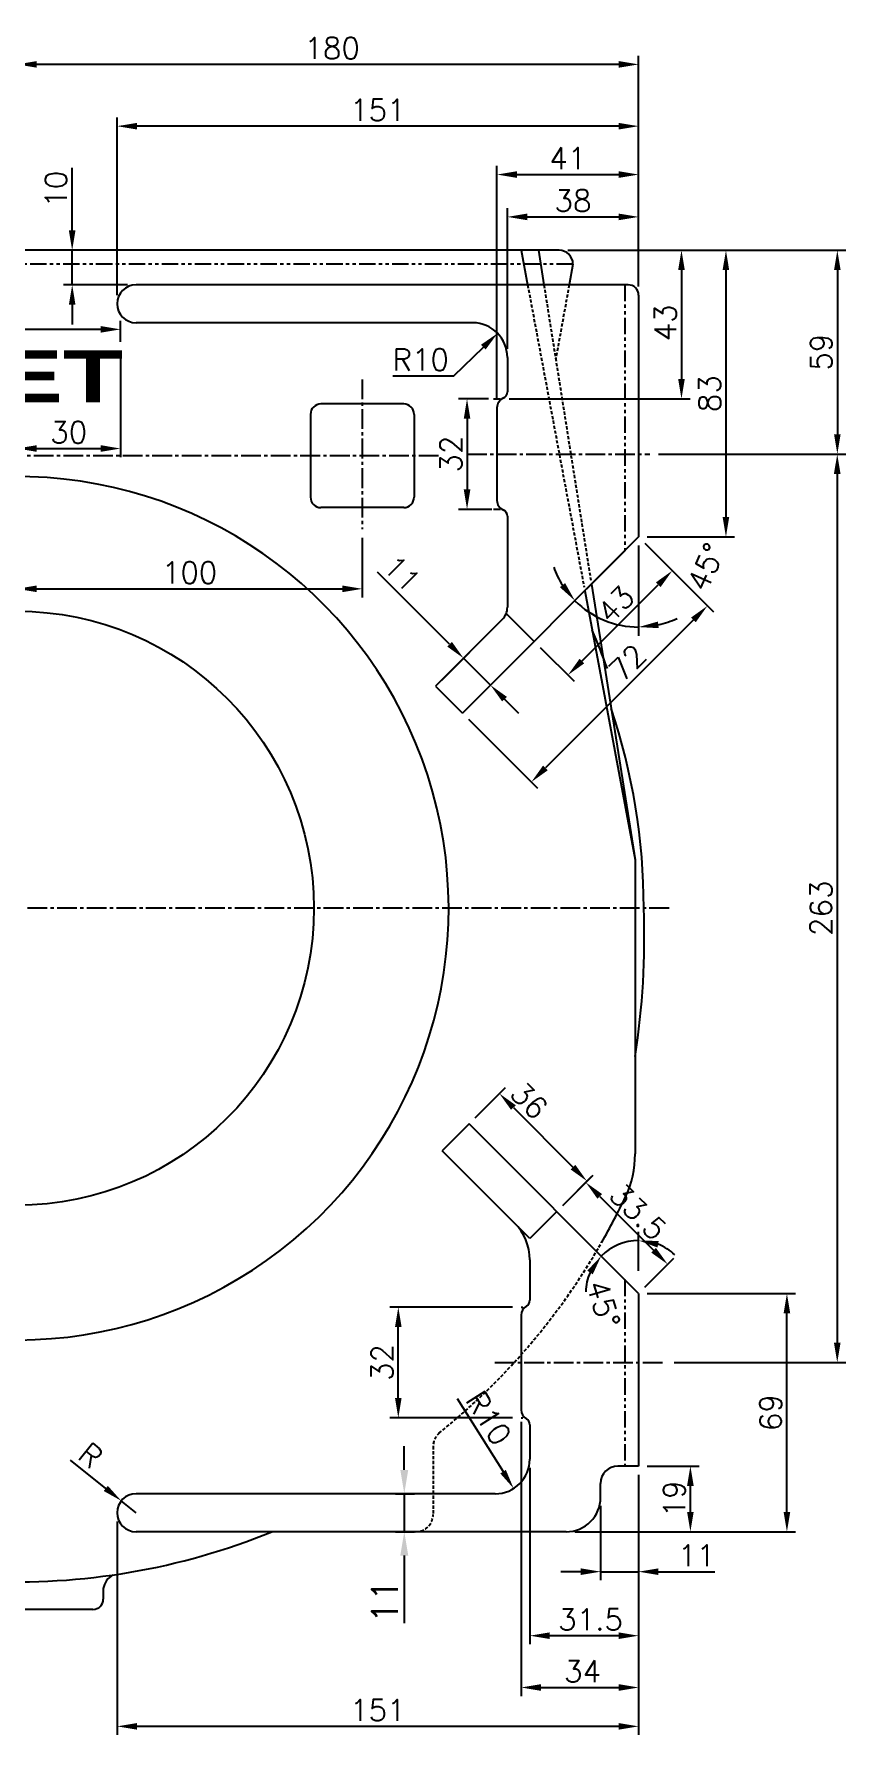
# Model space of a CAD drawing. Header units: millimetres. Extents: x -3508 to 12243, y -3609 to 4092.
# Drawn here: x 639.4 to 874.5, y -379.9 to 112.6 of the extents above; entities that cross this region are included whole.
import ezdxf
from ezdxf.enums import TextEntityAlignment as Align

# ---------------------------------------------------------------- set-up
doc = ezdxf.new("R2010")
doc.units = ezdxf.units.MM
doc.header["$LTSCALE"] = 0.3
doc.header["$PDSIZE"] = -50
for name, pattern in [('CENTER2', [28.575, 19.05, -3.175, 3.175, -3.175]), ('HIDDEN2', [4.7625, 3.175, -1.5875]), ('PHANTOM2', [31.75, 15.875, -3.175, 3.175, -3.175, 3.175, -3.175])]:
    doc.linetypes.add(name, pattern=pattern)
for name, color, linetype in [('center', 1, 'CENTER2'), ('CHAIN ...', 8, 'PHANTOM2'), ('hidden', 4, 'HIDDEN2'), ('ht', 6, 'Continuous')]:
    doc.layers.add(name, color=color, linetype=linetype)
doc.styles.add('ARIAL-BLACK', font='')
doc.styles.add('rs', font='romans.shx')
doc.styles.get('ARIAL-BLACK').set_extended_font_data('Arial Black')
doc.dimstyles.new('sarab', dxfattribs={"dimscale": 3, "dimtxt": 2.5, "dimasz": 2.3, "dimexe": 1, "dimexo": 1, "dimtad": 1, "dimdec": 3, "dimdsep": 46, "dimtxsty": 'rs', "dimcen": 0, "dimclrd": 1, "dimclre": 1, "dimclrt": 7, "dimadec": 3, "dimazin": 2, "dimtfac": 1, "dimtdec": 3, "dimtmove": 0, "dimatfit": 3, "dimfxl": 0, "dimarcsym": 0})

# ---------------------------------------------------------------- blocks, each defined once
blk = doc.blocks.new('*D1314')
at = {"color": 1, "lineweight": -2, "transparency": 16777216}
for p, q in [((777.92, -256.02), (742.35, -256.02)), ((744.85, -282.27), (744.85, -261.77)), ((777.92, -288.02), (742.35, -288.02))]:
    blk.add_line(p, q, dxfattribs=at)
at = {"color": 1, "transparency": 16777216}
for points in [[(743.89, -261.77), (745.8, -261.77), (744.85, -256.02)], [(743.89, -282.27), (745.8, -282.27), (744.85, -288.02)]]:
    blk.add_solid(points, dxfattribs=at)
at = {"layer": 'Defpoints', "color": 0, "transparency": 16777216}
for p in [(744.85, -256.02), (780.42, -256.02), (780.42, -288.02)]:
    blk.add_point(p, dxfattribs=at)
at = {"color": 7, "transparency": 16777216, "insert": (740.16, -272.02), "char_height": 6.25, "attachment_point": 5, "rotation": 90, "style": 'rs'}
blk.add_mtext('32', dxfattribs=at)
blk = doc.blocks.new('*D1313')
at = {"color": 1, "lineweight": -2, "transparency": 16777216}
for p, q in [((816.92, -302.02), (831.92, -302.02)), ((829.42, -315.27), (829.42, -307.77)), ((795.92, -321.02), (831.92, -321.02))]:
    blk.add_line(p, q, dxfattribs=at)
at = {"color": 1, "transparency": 16777216}
for points in [[(828.46, -307.77), (830.38, -307.77), (829.42, -302.02)], [(828.46, -315.27), (830.38, -315.27), (829.42, -321.02)]]:
    blk.add_solid(points, dxfattribs=at)
at = {"layer": 'Defpoints', "color": 0, "transparency": 16777216}
for p in [(814.42, -302.02), (829.42, -302.02), (793.42, -321.02)]:
    blk.add_point(p, dxfattribs=at)
at = {"color": 7, "transparency": 16777216, "insert": (824.74, -311.52), "char_height": 6.25, "attachment_point": 5, "rotation": 90, "style": 'rs'}
blk.add_mtext('19', dxfattribs=at)
blk = doc.blocks.new('*D1182')
at = {"color": 1, "lineweight": -2, "transparency": 16777216}
for p, q in [((776.42, 21.48), (776.42, 62.15)), ((782.17, 59.65), (808.67, 59.65)), ((814.42, 39.48), (814.42, 62.15))]:
    blk.add_line(p, q, dxfattribs=at)
at = {"color": 1, "transparency": 16777216}
for points in [[(782.17, 60.6), (782.17, 58.69), (776.42, 59.65)], [(808.67, 60.6), (808.67, 58.69), (814.42, 59.65)]]:
    blk.add_solid(points, dxfattribs=at)
at = {"layer": 'Defpoints', "color": 0, "transparency": 16777216}
for p in [(814.42, 59.65), (814.42, 36.98), (776.42, 18.98)]:
    blk.add_point(p, dxfattribs=at)
at = {"color": 7, "transparency": 16777216, "insert": (795.42, 64.33), "char_height": 6.25, "attachment_point": 5, "style": 'rs'}
blk.add_mtext('38', dxfattribs=at)
blk = doc.blocks.new('*D1183')
at = {"color": 1, "lineweight": -2, "transparency": 16777216}
for p, q in [((773.42, 6.9), (773.42, 74.4)), ((814.42, 51.48), (814.42, 74.4)), ((779.17, 71.9), (808.67, 71.9))]:
    blk.add_line(p, q, dxfattribs=at)
at = {"color": 1, "transparency": 16777216}
for points in [[(779.17, 72.86), (779.17, 70.94), (773.42, 71.9)], [(808.67, 72.86), (808.67, 70.94), (814.42, 71.9)]]:
    blk.add_solid(points, dxfattribs=at)
at = {"layer": 'Defpoints', "color": 0, "transparency": 16777216}
for p in [(814.42, 71.9), (814.42, 48.98), (773.42, 4.4)]:
    blk.add_point(p, dxfattribs=at)
at = {"color": 7, "transparency": 16777216, "insert": (793.92, 76.59), "char_height": 6.25, "attachment_point": 5, "style": 'rs'}
blk.add_mtext('41', dxfattribs=at)
blk = doc.blocks.new('*D1184')
at = {"color": 1, "lineweight": -2, "transparency": 16777216}
for p, q in [((796.42, 49.98), (829.34, 49.98)), ((826.84, 44.23), (826.84, 12.73)), ((776.92, 6.98), (829.34, 6.98))]:
    blk.add_line(p, q, dxfattribs=at)
at = {"color": 1, "transparency": 16777216}
for points in [[(825.88, 44.23), (827.8, 44.23), (826.84, 49.98)], [(825.88, 12.73), (827.8, 12.73), (826.84, 6.98)]]:
    blk.add_solid(points, dxfattribs=at)
at = {"layer": 'Defpoints', "color": 0, "transparency": 16777216}
for p in [(793.92, 49.98), (774.42, 6.98), (826.84, 6.98)]:
    blk.add_point(p, dxfattribs=at)
at = {"color": 7, "transparency": 16777216, "insert": (822.15, 28.98), "char_height": 6.25, "attachment_point": 5, "rotation": 90, "style": 'rs'}
blk.add_mtext('43', dxfattribs=at)
blk = doc.blocks.new('*D1185')
at = {"color": 1, "lineweight": -2, "transparency": 16777216}
for p, q in [((770.92, 6.98), (762.25, 6.98)), ((764.75, 1.23), (764.75, -19.27)), ((771.92, -25.02), (762.25, -25.02))]:
    blk.add_line(p, q, dxfattribs=at)
at = {"color": 1, "transparency": 16777216}
for points in [[(763.8, 1.23), (765.71, 1.23), (764.75, 6.98)], [(763.8, -19.27), (765.71, -19.27), (764.75, -25.02)]]:
    blk.add_solid(points, dxfattribs=at)
at = {"layer": 'Defpoints', "color": 0, "transparency": 16777216}
for p in [(773.42, 6.98), (764.75, -25.02), (774.42, -25.02)]:
    blk.add_point(p, dxfattribs=at)
at = {"color": 7, "transparency": 16777216, "insert": (760.07, -9.02), "char_height": 6.25, "attachment_point": 5, "rotation": 90, "style": 'rs'}
blk.add_mtext('32', dxfattribs=at)
blk = doc.blocks.new('*D1186')
at = {"color": 1, "lineweight": -2, "transparency": 16777216}
for p, q in [((746.58, -303.12), (746.58, -296.22)), ((744.08, -310.02), (749.58, -310.02)), ((746.58, -310.02), (746.58, -321.02)), ((744.08, -321.02), (749.58, -321.02)), ((746.58, -327.92), (746.58, -347.5))]:
    blk.add_line(p, q, dxfattribs=at)
at = {"color": 1, "transparency": 16777216}
for points in [[(745.43, -303.12), (747.73, -303.12), (746.58, -310.02)], [(745.43, -327.92), (747.73, -327.92), (746.58, -321.02)]]:
    blk.add_solid(points, dxfattribs=at)
at = {"layer": 'Defpoints', "color": 0, "transparency": 16777216}
for p in [(741.08, -310.02), (741.08, -321.02), (746.58, -321.02)]:
    blk.add_point(p, dxfattribs=at)
at = {"color": 7, "transparency": 16777216, "insert": (740.95, -341.16), "char_height": 7.5, "attachment_point": 5, "rotation": 90, "style": 'rs'}
blk.add_mtext('11', dxfattribs=at)
blk = doc.blocks.new('*D1187')
at = {"color": 1, "lineweight": -2, "transparency": 16777216}
for p, q in [((780.42, -289.19), (780.42, -368.61)), ((814.42, -304.52), (814.42, -368.61)), ((786.17, -366.11), (808.67, -366.11))]:
    blk.add_line(p, q, dxfattribs=at)
at = {"color": 1, "transparency": 16777216}
for points in [[(786.17, -365.15), (786.17, -367.07), (780.42, -366.11)], [(808.67, -365.15), (808.67, -367.07), (814.42, -366.11)]]:
    blk.add_solid(points, dxfattribs=at)
at = {"layer": 'Defpoints', "color": 0, "transparency": 16777216}
for p in [(780.42, -286.69), (814.42, -302.02), (814.42, -366.11)]:
    blk.add_point(p, dxfattribs=at)
at = {"color": 7, "transparency": 16777216, "insert": (798.22, -361.42), "char_height": 6.25, "attachment_point": 5, "style": 'rs'}
blk.add_mtext('34', dxfattribs=at)
blk = doc.blocks.new('*D1315')
at = {"color": 1, "lineweight": -2, "transparency": 16777216}
for p, q in [((782.92, -302.52), (782.92, -353.61)), ((814.42, -304.52), (814.42, -353.61)), ((808.67, -351.11), (788.67, -351.11))]:
    blk.add_line(p, q, dxfattribs=at)
at = {"color": 1, "transparency": 16777216}
for points in [[(788.67, -350.16), (788.67, -352.07), (782.92, -351.11)], [(808.67, -350.16), (808.67, -352.07), (814.42, -351.11)]]:
    blk.add_solid(points, dxfattribs=at)
at = {"layer": 'Defpoints', "color": 0, "transparency": 16777216}
for p in [(782.92, -300.02), (814.42, -302.02), (782.92, -351.11)]:
    blk.add_point(p, dxfattribs=at)
at = {"color": 7, "transparency": 16777216, "insert": (800.5, -346.43), "char_height": 6.25, "attachment_point": 5, "style": 'rs'}
blk.add_mtext('31.5', dxfattribs=at)
blk = doc.blocks.new('*D1189')
at = {"color": 1, "lineweight": -2, "transparency": 16777216}
for p, q in [((650.42, 55.73), (650.42, 73.83)), ((660.92, 49.98), (647.92, 49.98)), ((650.42, 39.98), (650.42, 49.98)), ((666.42, 39.98), (647.92, 39.98)), ((650.42, 34.23), (650.42, 28.48))]:
    blk.add_line(p, q, dxfattribs=at)
at = {"color": 1, "transparency": 16777216}
for points in [[(649.46, 55.73), (651.37, 55.73), (650.42, 49.98)], [(649.46, 34.23), (651.37, 34.23), (650.42, 39.98)]]:
    blk.add_solid(points, dxfattribs=at)
at = {"layer": 'Defpoints', "color": 0, "transparency": 16777216}
for p in [(663.42, 49.98), (650.42, 39.98), (668.92, 39.98)]:
    blk.add_point(p, dxfattribs=at)
at = {"color": 7, "transparency": 16777216, "insert": (645.73, 67.66), "char_height": 6.25, "attachment_point": 5, "rotation": 90, "style": 'rs'}
blk.add_mtext('10', dxfattribs=at)
blk = doc.blocks.new('*D1317')
at = {"color": 1, "lineweight": -2, "transparency": 16777216}
for p, q in [((634.42, 52.48), (634.42, 106.3)), ((808.67, 103.8), (640.17, 103.8)), ((814.42, 39.48), (814.42, 106.3))]:
    blk.add_line(p, q, dxfattribs=at)
at = {"color": 1, "transparency": 16777216}
for points in [[(640.17, 104.76), (640.17, 102.84), (634.42, 103.8)], [(808.67, 104.76), (808.67, 102.84), (814.42, 103.8)]]:
    blk.add_solid(points, dxfattribs=at)
at = {"layer": 'Defpoints', "color": 0, "transparency": 16777216}
for p in [(634.42, 103.8), (634.42, 49.98), (814.42, 36.98)]:
    blk.add_point(p, dxfattribs=at)
at = {"color": 7, "transparency": 16777216, "insert": (725.69, 108.49), "char_height": 6.25, "attachment_point": 5, "style": 'rs'}
blk.add_mtext('180', dxfattribs=at)
blk = doc.blocks.new('*D1318')
at = {"color": 1, "lineweight": -2, "transparency": 16777216}
for p, q in [((663.42, 36.98), (663.42, 88.41)), ((808.67, 85.91), (669.17, 85.91)), ((814.42, 52.48), (814.42, 88.41))]:
    blk.add_line(p, q, dxfattribs=at)
at = {"color": 1, "transparency": 16777216}
for points in [[(669.17, 86.86), (669.17, 84.95), (663.42, 85.91)], [(808.67, 86.86), (808.67, 84.95), (814.42, 85.91)]]:
    blk.add_solid(points, dxfattribs=at)
at = {"layer": 'Defpoints', "color": 0, "transparency": 16777216}
for p in [(663.42, 85.91), (814.42, 49.98), (663.42, 34.48)]:
    blk.add_point(p, dxfattribs=at)
at = {"color": 7, "transparency": 16777216, "insert": (738.92, 90.59), "char_height": 6.25, "attachment_point": 5, "style": 'rs'}
blk.add_mtext('151', dxfattribs=at)
blk = doc.blocks.new('*D1352')
at = {"color": 1, "lineweight": -2, "transparency": 16777216}
for p, q in [((767.1, -201.16), (775.88, -192.38)), ((778.18, -198.22), (795.41, -215.45)), ((792.47, -226.53), (801.25, -217.75))]:
    blk.add_line(p, q, dxfattribs=at)
at = {"color": 1, "transparency": 16777216}
for points in [[(778.86, -197.54), (777.5, -198.89), (774.11, -194.15)], [(796.09, -214.77), (794.74, -216.13), (799.48, -219.52)]]:
    blk.add_solid(points, dxfattribs=at)
at = {"layer": 'Defpoints', "color": 0, "transparency": 16777216}
for p in [(765.34, -202.93), (799.48, -219.52), (790.7, -228.3)]:
    blk.add_point(p, dxfattribs=at)
at = {"color": 7, "transparency": 16777216, "insert": (782.76, -196.17), "char_height": 6.25, "attachment_point": 5, "rotation": 315, "style": 'rs'}
blk.add_mtext('36', dxfattribs=at)
blk = doc.blocks.new('*D1353')
at = {"color": 1, "lineweight": -2, "transparency": 16777216}
for p, q in [((792.47, -226.53), (800.89, -218.1)), ((803.19, -223.94), (818.78, -239.53)), ((816.19, -250.25), (824.62, -241.83))]:
    blk.add_line(p, q, dxfattribs=at)
at = {"color": 1, "transparency": 16777216}
for points in [[(803.87, -223.26), (802.51, -224.62), (799.13, -219.87)], [(819.46, -238.85), (818.1, -240.21), (822.85, -243.59)]]:
    blk.add_solid(points, dxfattribs=at)
at = {"layer": 'Defpoints', "color": 0, "transparency": 16777216}
for p in [(790.7, -228.3), (822.85, -243.59), (814.42, -252.02)]:
    blk.add_point(p, dxfattribs=at)
at = {"color": 7, "transparency": 16777216, "insert": (814.3, -228.42), "char_height": 6.25, "attachment_point": 5, "rotation": 315, "style": 'rs'}
blk.add_mtext('33.5', dxfattribs=at)
blk = doc.blocks.new('*D1354')
at = {"color": 1, "lineweight": -2, "transparency": 16777216}
for p, q in [((816.19, -34.79), (836.13, -54.73)), ((830.3, -57.03), (787.43, -99.89)), ((765.19, -85.79), (785.13, -105.73))]:
    blk.add_line(p, q, dxfattribs=at)
at = {"color": 1, "transparency": 16777216}
for points in [[(829.62, -56.35), (830.98, -57.7), (834.37, -52.96)], [(786.75, -99.22), (788.11, -100.57), (783.37, -103.96)]]:
    blk.add_solid(points, dxfattribs=at)
at = {"layer": 'Defpoints', "color": 0, "transparency": 16777216}
for p in [(814.42, -33.02), (763.42, -84.02), (783.37, -103.96)]:
    blk.add_point(p, dxfattribs=at)
at = {"color": 7, "transparency": 16777216, "insert": (811.24, -69.45), "char_height": 6.25, "attachment_point": 5, "rotation": 45, "style": 'rs'}
blk.add_mtext('72', dxfattribs=at)
blk = doc.blocks.new('*D1355')
at = {"color": 1, "lineweight": -2, "transparency": 16777216}
for p, q in [((816.19, -34.79), (825.95, -44.54)), ((798.03, -68.93), (820.12, -46.84)), ((785.97, -65.01), (795.73, -74.77))]:
    blk.add_line(p, q, dxfattribs=at)
at = {"color": 1, "transparency": 16777216}
for points in [[(819.44, -46.17), (820.79, -47.52), (824.18, -42.78)], [(797.35, -68.26), (798.7, -69.61), (793.96, -73)]]:
    blk.add_solid(points, dxfattribs=at)
at = {"layer": 'Defpoints', "color": 0, "transparency": 16777216}
for p in [(814.42, -33.02), (824.18, -42.78), (784.2, -63.24)]:
    blk.add_point(p, dxfattribs=at)
at = {"color": 7, "transparency": 16777216, "insert": (807.79, -52.54), "char_height": 6.25, "attachment_point": 5, "rotation": 45, "style": 'rs'}
blk.add_mtext('43', dxfattribs=at)
blk = doc.blocks.new('*D1356')
at = {"color": 1, "lineweight": -2, "transparency": 16777216}
for p, q in [((759.69, -64.06), (738.87, -43.24)), ((757.41, -74.47), (765.52, -66.36)), ((771.53, -75.91), (763.75, -68.13)), ((765.19, -82.25), (773.3, -74.14)), ((775.6, -79.97), (779.66, -84.04))]:
    blk.add_line(p, q, dxfattribs=at)
at = {"color": 1, "transparency": 16777216}
for points in [[(760.37, -63.39), (759.01, -64.74), (763.75, -68.13)], [(776.28, -79.3), (774.92, -80.65), (771.53, -75.91)]]:
    blk.add_solid(points, dxfattribs=at)
at = {"layer": 'Defpoints', "color": 0, "transparency": 16777216}
for p in [(755.65, -76.24), (771.53, -75.91), (763.42, -84.02)]:
    blk.add_point(p, dxfattribs=at)
at = {"color": 7, "transparency": 16777216, "insert": (745.92, -43.67), "char_height": 6.25, "attachment_point": 5, "rotation": 315, "style": 'rs'}
blk.add_mtext('11', dxfattribs=at)
blk = doc.blocks.new('*D1416')
at = {"color": 1, "lineweight": -2, "transparency": 16777216}
blk.add_line((761.93, -282.48), (775.18, -303.62), dxfattribs=at)
at = {"color": 1, "transparency": 16777216}
blk.add_solid([(775.99, -303.11), (774.37, -304.13), (778.24, -308.49)], dxfattribs=at)
at = {"layer": 'Defpoints', "color": 0, "transparency": 16777216}
for p in [(772.92, -300.02), (778.24, -308.49)]:
    blk.add_point(p, dxfattribs=at)
at = {"color": 7, "transparency": 16777216, "insert": (771, -288.13), "char_height": 6.25, "attachment_point": 5, "rotation": 302.0974, "style": 'rs'}
blk.add_mtext('R10', dxfattribs=at)
blk = doc.blocks.new('*D1419')
at = {"color": 1, "lineweight": -2, "transparency": 16777216}
for p, q in [((796.42, 49.98), (842.21, 49.98)), ((839.71, 44.23), (839.71, -27.27)), ((816.92, -33.02), (842.21, -33.02))]:
    blk.add_line(p, q, dxfattribs=at)
at = {"color": 1, "transparency": 16777216}
for points in [[(838.75, 44.23), (840.66, 44.23), (839.71, 49.98)], [(838.75, -27.27), (840.66, -27.27), (839.71, -33.02)]]:
    blk.add_solid(points, dxfattribs=at)
at = {"layer": 'Defpoints', "color": 0, "transparency": 16777216}
for p in [(793.92, 49.98), (814.42, -33.02), (839.71, -33.02)]:
    blk.add_point(p, dxfattribs=at)
at = {"color": 7, "transparency": 16777216, "insert": (835.02, 8.48), "char_height": 6.25, "attachment_point": 5, "rotation": 90, "style": 'rs'}
blk.add_mtext('83', dxfattribs=at)
blk = doc.blocks.new('*D1420')
at = {"color": 1, "lineweight": -2, "transparency": 16777216}
blk.add_line((814.42, -35.52), (814.42, -61.6), dxfattribs=at)
for start, end in [(199.6857, 212.3429), (225, 270), (282.6571, 295.3143)]:
    blk.add_arc((814.42, -33.02), 26.08, start, end, dxfattribs=at)
at = {"color": 1, "transparency": 16777216}
for points in [[(793.14, -46.37), (791.64, -47.57), (795.98, -51.46)], [(820.24, -59.42), (820.03, -57.51), (814.42, -59.1)]]:
    blk.add_solid(points, dxfattribs=at)
at = {"layer": 'Defpoints', "color": 0, "transparency": 16777216}
for p in [(814.42, 36.98), (814.42, -33.02), (814.42, -33.02), (801.38, -55.61), (763.42, -84.02)]:
    blk.add_point(p, dxfattribs=at)
at = {"color": 7, "transparency": 16777216, "insert": (833.96, -41.73), "char_height": 6.25, "attachment_point": 5, "rotation": 65.9638, "style": 'rs'}
blk.add_mtext('45°', dxfattribs=at)
blk = doc.blocks.new('*D1421')
at = {"color": 1, "lineweight": -2, "transparency": 16777216}
blk.add_line((814.42, -245.52), (814.42, -234.2), dxfattribs=at)
for start, end in [(90, 135), (46.722, 68.361), (156.639, 178.278)]:
    blk.add_arc((814.42, -252.02), 15.32, start, end, dxfattribs=at)
at = {"color": 1, "transparency": 16777216}
for points in [[(799.57, -245.41), (801.16, -246.48), (803.59, -241.19)], [(819.89, -238.72), (820.25, -236.84), (814.42, -236.7)]]:
    blk.add_solid(points, dxfattribs=at)
at = {"layer": 'Defpoints', "color": 0, "transparency": 16777216}
for p in [(765.34, -202.93), (810.46, -237.22), (814.42, -248.02), (814.42, -252.02), (814.42, -302.02)]:
    blk.add_point(p, dxfattribs=at)
at = {"color": 7, "transparency": 16777216, "insert": (804.25, -255.09), "char_height": 6.25, "attachment_point": 5, "rotation": 286.8242, "style": 'rs'}
blk.add_mtext('45°', dxfattribs=at)
blk = doc.blocks.new('*D1422')
at = {"color": 1, "lineweight": -2, "transparency": 16777216}
for p, q in [((814.42, -304.52), (814.42, -335.08)), ((803.42, -313.52), (803.42, -335.08)), ((797.67, -332.58), (791.92, -332.58)), ((803.42, -332.58), (814.42, -332.58)), ((820.17, -332.58), (836.49, -332.58))]:
    blk.add_line(p, q, dxfattribs=at)
at = {"color": 1, "transparency": 16777216}
for points in [[(797.67, -331.62), (797.67, -333.54), (803.42, -332.58)], [(820.17, -331.62), (820.17, -333.54), (814.42, -332.58)]]:
    blk.add_solid(points, dxfattribs=at)
at = {"layer": 'Defpoints', "color": 0, "transparency": 16777216}
for p in [(814.42, -302.02), (803.42, -311.02), (814.42, -332.58)]:
    blk.add_point(p, dxfattribs=at)
at = {"color": 7, "transparency": 16777216, "insert": (831.21, -327.89), "char_height": 6.25, "attachment_point": 5, "style": 'rs'}
blk.add_mtext('11', dxfattribs=at)
blk = doc.blocks.new('*D1423')
at = {"color": 1, "lineweight": -2, "transparency": 16777216}
for p, q in [((816.92, -252.02), (859.87, -252.02)), ((857.37, -315.27), (857.37, -257.77)), ((816.92, -321.02), (859.87, -321.02))]:
    blk.add_line(p, q, dxfattribs=at)
at = {"color": 1, "transparency": 16777216}
for points in [[(856.41, -257.77), (858.33, -257.77), (857.37, -252.02)], [(856.41, -315.27), (858.33, -315.27), (857.37, -321.02)]]:
    blk.add_solid(points, dxfattribs=at)
at = {"layer": 'Defpoints', "color": 0, "transparency": 16777216}
for p in [(814.42, -252.02), (857.37, -252.02), (814.42, -321.02)]:
    blk.add_point(p, dxfattribs=at)
at = {"color": 7, "transparency": 16777216, "insert": (852.69, -286.52), "char_height": 6.25, "attachment_point": 5, "rotation": 90, "style": 'rs'}
blk.add_mtext('69', dxfattribs=at)
blk = doc.blocks.new('*D1424')
at = {"color": 1, "lineweight": -2, "transparency": 16777216}
for p, q in [((663.42, -318.02), (663.42, -379.86)), ((814.42, -319.52), (814.42, -379.86)), ((808.67, -377.36), (669.17, -377.36))]:
    blk.add_line(p, q, dxfattribs=at)
at = {"color": 1, "transparency": 16777216}
for points in [[(669.17, -376.4), (669.17, -378.32), (663.42, -377.36)], [(808.67, -376.4), (808.67, -378.32), (814.42, -377.36)]]:
    blk.add_solid(points, dxfattribs=at)
at = {"layer": 'Defpoints', "color": 0, "transparency": 16777216}
for p in [(663.42, -315.52), (814.42, -317.02), (663.42, -377.36)]:
    blk.add_point(p, dxfattribs=at)
at = {"color": 7, "transparency": 16777216, "insert": (738.92, -372.67), "char_height": 6.25, "attachment_point": 5, "style": 'rs'}
blk.add_mtext('151', dxfattribs=at)
blk = doc.blocks.new('*D1425')
at = {"color": 1, "lineweight": -2, "transparency": 16777216}
for p, q in [((660.15, -308.47), (649.98, -300.31)), ((668.92, -315.52), (664.63, -312.07))]:
    blk.add_line(p, q, dxfattribs=at)
at = {"color": 1, "transparency": 16777216}
blk.add_solid([(660.75, -307.73), (659.55, -309.22), (664.63, -312.07)], dxfattribs=at)
at = {"layer": 'Defpoints', "color": 0, "transparency": 16777216}
for p in [(664.63, -312.07), (668.92, -315.52)]:
    blk.add_point(p, dxfattribs=at)
at = {"color": 7, "transparency": 16777216, "insert": (655.76, -298.94), "char_height": 6.25, "attachment_point": 5, "rotation": 321.2363, "style": 'rs'}
blk.add_mtext('R', dxfattribs=at)
blk = doc.blocks.new('*D1224')
at = {"color": 1, "lineweight": -2, "transparency": 16777216}
for p, q in [((664.42, 20.98), (664.42, -9.91)), ((634.42, -14.61), (634.42, -4.91)), ((640.17, -7.41), (658.67, -7.41))]:
    blk.add_line(p, q, dxfattribs=at)
at = {"color": 1, "transparency": 16777216}
for points in [[(640.17, -6.45), (640.17, -8.37), (634.42, -7.41)], [(658.67, -6.45), (658.67, -8.37), (664.42, -7.41)]]:
    blk.add_solid(points, dxfattribs=at)
at = {"layer": 'Defpoints', "color": 0, "transparency": 16777216}
for p in [(664.42, 23.48), (664.42, -7.41), (634.42, -17.11)]:
    blk.add_point(p, dxfattribs=at)
at = {"color": 7, "transparency": 16777216, "insert": (649.42, -2.72), "char_height": 6.25, "attachment_point": 5, "style": 'rs'}
blk.add_mtext('30', dxfattribs=at)
blk = doc.blocks.new('*D1220')
at = {"color": 1, "lineweight": -2, "transparency": 16777216}
for p, q in [((572, 23.4), (572, 29.58)), ((664.42, 23.48), (664.42, 29.58)), ((658.67, 27.08), (577.75, 27.08))]:
    blk.add_line(p, q, dxfattribs=at)
at = {"color": 1, "transparency": 16777216}
for points in [[(577.75, 28.04), (577.75, 26.13), (572, 27.08)], [(658.67, 28.04), (658.67, 26.13), (664.42, 27.08)]]:
    blk.add_solid(points, dxfattribs=at)
at = {"layer": 'Defpoints', "color": 0, "transparency": 16777216}
for p in [(572, 27.08), (572, 20.9), (664.42, 20.98)]:
    blk.add_point(p, dxfattribs=at)
at = {"color": 7, "transparency": 16777216, "insert": (618.21, 31.77), "char_height": 6.25, "attachment_point": 5, "style": 'rs'}
blk.add_mtext('93', dxfattribs=at)
blk = doc.blocks.new('*D1445')
at = {"layer": 'Defpoints', "color": 0, "transparency": 16777216}
for p in [(791.42, 49.98), (817.72, -9.02), (871.97, -9.02)]:
    blk.add_point(p, dxfattribs=at)
at = {"layer": 'ht', "color": 1, "lineweight": -2, "transparency": 16777216}
for p, q in [((793.92, 49.98), (874.47, 49.98)), ((871.97, 44.23), (871.97, -3.27)), ((820.22, -9.02), (874.47, -9.02))]:
    blk.add_line(p, q, dxfattribs=at)
at = {"layer": 'ht', "color": 1, "transparency": 16777216}
for points in [[(871.01, 44.23), (872.93, 44.23), (871.97, 49.98)], [(871.01, -3.27), (872.93, -3.27), (871.97, -9.02)]]:
    blk.add_solid(points, dxfattribs=at)
at = {"layer": 'ht', "color": 7, "transparency": 16777216, "insert": (867.28, 20.48), "char_height": 6.25, "attachment_point": 5, "rotation": 90, "style": 'rs'}
blk.add_mtext('59', dxfattribs=at)
blk = doc.blocks.new('_DatumFilled')
at = {"color": 0, "linetype": 'ByBlock'}
blk.add_solid([(0, 0.577), (-1, 0), (0, -0.577)], dxfattribs=at)
blk = doc.blocks.new('*D1440')
at = {"layer": 'Defpoints', "color": 0, "transparency": 16777216}
for p in [(817.72, -9.02), (822.23, -272.02), (871.94, -272.02)]:
    blk.add_point(p, dxfattribs=at)
at = {"layer": 'ht', "color": 1, "lineweight": -2, "transparency": 16777216}
for p, q in [((820.22, -9.02), (874.44, -9.02)), ((871.94, -14.77), (871.94, -266.27)), ((824.73, -272.02), (874.44, -272.02))]:
    blk.add_line(p, q, dxfattribs=at)
at = {"layer": 'ht', "color": 1, "transparency": 16777216}
for points in [[(870.98, -14.77), (872.9, -14.77), (871.94, -9.02)], [(870.98, -266.27), (872.9, -266.27), (871.94, -272.02)]]:
    blk.add_solid(points, dxfattribs=at)
at = {"layer": 'ht', "color": 7, "transparency": 16777216, "insert": (867.25, -140.52), "char_height": 6.25, "attachment_point": 5, "rotation": 90, "style": 'rs'}
blk.add_mtext('263', dxfattribs=at)
blk = doc.blocks.new('*D1442')
at = {"layer": 'Defpoints', "color": 0, "transparency": 16777216}
for p in [(773.59, 25.95), (766.42, 18.98)]:
    blk.add_point(p, dxfattribs=at)
at = {"layer": 'ht', "color": 1, "lineweight": -2, "transparency": 16777216}
for p, q in [((760.93, 13.64), (769.47, 21.94)), ((743.29, 13.64), (760.93, 13.64))]:
    blk.add_line(p, q, dxfattribs=at)
at = {"layer": 'ht', "color": 1, "transparency": 16777216}
blk.add_solid([(768.8, 22.63), (770.14, 21.26), (773.59, 25.95)], dxfattribs=at)
at = {"layer": 'ht', "color": 7, "transparency": 16777216, "insert": (751.33, 18.33), "char_height": 6.25, "attachment_point": 5, "style": 'rs'}
blk.add_mtext('R10', dxfattribs=at)
blk = doc.blocks.new('*D1443')
at = {"layer": 'Defpoints', "color": 0, "transparency": 16777216}
for p in [(634.42, -15.52), (734.42, -30.76), (734.42, -48.03)]:
    blk.add_point(p, dxfattribs=at)
at = {"layer": 'ht', "color": 1, "lineweight": -2, "transparency": 16777216}
for p, q in [((634.42, -18.02), (634.42, -50.53)), ((734.42, -33.26), (734.42, -50.53)), ((640.17, -48.03), (728.67, -48.03))]:
    blk.add_line(p, q, dxfattribs=at)
at = {"layer": 'ht', "color": 1, "transparency": 16777216}
for points in [[(640.17, -47.07), (640.17, -48.99), (634.42, -48.03)], [(728.67, -47.07), (728.67, -48.99), (734.42, -48.03)]]:
    blk.add_solid(points, dxfattribs=at)
at = {"layer": 'ht', "color": 7, "transparency": 16777216, "insert": (684.42, -43.34), "char_height": 6.25, "attachment_point": 5, "style": 'rs'}
blk.add_mtext('100', dxfattribs=at)
blk = doc.blocks.new('*D1538')
at = {"color": 1, "lineweight": -2, "transparency": 16777216}
blk.add_arc((238.16, -140.52), 53.96, 6.1087, 53.8913, dxfattribs=at)
at = {"color": 1, "transparency": 16777216}
for points in [[(269.44, -97.73), (270.48, -96.12), (265.14, -93.79)], [(292.77, -134.72), (290.86, -134.83), (292.12, -140.52)]]:
    blk.add_solid(points, dxfattribs=at)
at = {"layer": 'Defpoints', "color": 0, "transparency": 16777216}
for p in [(303.17, -27.92), (288.87, -122.06), (190.92, -140.52), (238.12, -140.59), (823.24, -140.52)]:
    blk.add_point(p, dxfattribs=at)
at = {"color": 7, "transparency": 16777216, "insert": (288.95, -111.2), "char_height": 6.25, "attachment_point": 5, "rotation": 300, "style": 'rs'}
blk.add_mtext('60°', dxfattribs=at)

msp = doc.modelspace()

# ---------------------------------------------------------------- linework, layer by layer
for p, q in [((791.4234, 49.9822), (220.4234, 49.9822)), ((780.4234, 49.9822), (782.2931, 39.9822)), ((785.4234, 49.9822), (787.0098, 39.9822)), ((795.4234, 45.9822), (794.3324, 39.9822)), ((811.4234, 39.9822), (668.9234, 39.9822)), ((814.4234, 36.9822), (814.4234, -33.0178)), ((766.4234, 28.9822), (668.9234, 28.9822)), ((776.4234, 18.9822), (776.4234, 8.9822)), ((746.4234, 5.4822), (722.4234, 5.4822)), ((772.4234, 6.9822), (774.4234, 6.9822)), ((719.4234, 2.4822), (719.4234, -21.5178)), ((749.4234, 2.4822), (749.4234, -21.5178)), ((773.4234, 4.3996), (773.4234, -22.4353)), ((746.4234, -24.5178), (722.4234, -24.5178)), ((772.4234, -25.0178), (774.4234, -25.0178)), ((776.4234, -27.0178), (776.4234, -53.3904)), ((814.4234, -33.0178), (763.4234, -84.0178)), ((810.4234, -37.0178), (799.3378, -48.1034)), ((798.853, -48.5882), (813.4234, -126.5178)), ((800.7584, -46.6829), (813.4234, -126.5178)), ((774.9589, -56.926), (755.6452, -76.2397)), ((776.1058, -55.1439), (784.2016, -63.2397)), ((755.6452, -76.2397), (763.4234, -84.0178)), ((813.4234, -126.5178), (813.4234, -211.6234)), ((765.3351, -202.9295), (757.5569, -210.7077)), ((814.4234, -252.0178), (765.3351, -202.9295)), ((782.9234, -236.0742), (757.5569, -210.7077)), ((790.7016, -228.296), (782.9234, -236.0742)), ((782.9234, -242.2874), (782.9234, -254.0178)), ((780.4234, -256.0178), (780.9234, -256.0178)), ((814.4234, -252.0178), (814.4234, -302.0178)), ((780.4234, -258.348), (780.4234, -285.6877)), ((780.4234, -288.0178), (780.9234, -288.0178)), ((782.9234, -290.0178), (782.9234, -300.0178)), ((814.4234, -302.0178), (808.4234, -302.0178)), ((814.4234, -302.0178), (808.4234, -302.0178)), ((772.9234, -310.0178), (668.9234, -310.0178)), ((803.4234, -311.0178), (803.4234, -307.0178)), ((793.4234, -321.0178), (668.9234, -321.0178)), ((659.4234, -337.4428), (659.4234, -340.5178)), ((656.4234, -343.5178), (612.4234, -343.5178))]:
    msp.add_line(p, q)
msp.add_circle((634.4234, -140.5178), 86)
for centre, radius, start, end in [((791.4234, 45.9822), 4, 0, 90), ((668.9234, 34.4822), 5.5, 90, 270), ((811.4234, 36.9822), 3, 0, 90), ((766.4234, 18.9822), 10, 0, 90), ((722.4234, 2.4822), 3, 90, 180), ((746.4234, 2.4822), 3, 0, 90), ((776.4234, 4.3996), 3, 113.578178, 180), ((774.4234, 8.9822), 2, 293.578178, 0), ((634.4234, -140.5178), 125, 237.256213, 158.607175), ((722.4234, -21.5178), 3, 180, 270), ((746.4234, -21.5178), 3, 270, 0), ((776.4234, -22.4353), 3, 180, 246.421822), ((774.4234, -27.0178), 2, 0, 66.421822), ((771.4234, -53.3904), 5, 315, 0), ((591.4134, -148.9278), 227.67, 19.979113, 23.004255), ((634.4234, -140.5178), 181.5, 0.038853, 18.567861), ((591.4134, -148.9278), 224.67, 351.174581, 2.148463), ((784.4234, -211.6234), 29, 334.637316, 0), ((634.4234, -140.5178), 195, 330.24213, 334.637316), ((767.9234, -242.2874), 15, 0, 45), ((783.4234, -258.348), 3, 120, 180), ((780.9234, -254.0178), 2, 300, 0), ((783.4234, -285.6877), 3, 180, 240), ((780.9234, -290.0178), 2, 0, 60), ((772.9234, -300.0178), 10, 270, 0), ((808.4234, -307.0178), 5, 90, 180), ((668.9234, -315.5178), 5.5, 90, 270), ((793.4234, -311.0178), 10, 270, 0), ((634.4234, -140.5178), 195, 267.139254, 292.234784), ((664.9023, -338.3943), 5.5609, 118.937082, 170.147836), ((656.4234, -340.5178), 3, 270, 0)]:
    msp.add_arc(centre, radius, start, end)
at = {"layer": 'center'}
for p, q in [((734.4234, 12.5895), (734.4234, -30.7577)), ((756.4823, -9.5178), (280.3135, -9.5178)), ((764.7539, -9.0178), (817.7225, -9.0178)), ((823.2362, -140.5178), (190.9236, -140.5178)), ((772.7578, -272.0178), (822.2311, -272.0178))]:
    msp.add_line(p, q, dxfattribs=at)
at = {"layer": 'CHAIN ...'}
for p, q in [((795.4234, 45.9822), (220.4234, 45.9822)), ((810.4234, 39.9822), (810.4234, -37.0178)), ((810.4234, -248.0178), (810.4234, -302.0178))]:
    msp.add_line(p, q, dxfattribs=at)
at = {"layer": 'hidden'}
for p, q in [((782.2931, 39.9822), (798.658, -47.5451)), ((787.0098, 39.9822), (800.5727, -45.5122)), ((794.3324, 39.9822), (790.4234, 18.4857)), ((754.9234, -296.2409), (754.9234, -316.0178))]:
    msp.add_line(p, q, dxfattribs=at)
for centre, radius, start, end in [((634.4234, -140.5178), 195, 308.798412, 330.24213), ((759.9234, -296.2409), 5, 129.333882, 180), ((749.9234, -316.0178), 5, 270, 360)]:
    msp.add_arc(centre, radius, start, end, dxfattribs=at)

# ---------------------------------------------------------------- texts
at = {"style": 'ARIAL-BLACK', "width": 1.236616}
msp.add_text('PREET', height=15, dxfattribs=at).set_placement((570.1513, 5.9947), (665.1624, 5.9947), align=Align.FIT)

# ---------------------------------------------------------------- dimensions: what is measured, and where the dimension line sits
for base, p1, p2, picture, middle in [((634.4234, 103.8009), (814.4234, 36.9822), (634.4234, 49.9822), '*D1317', (725.6919, 103.8009)), ((814.4234, 71.9023), (773.4234, 4.3996), (814.4234, 48.9822), '*D1183', (793.9234, 71.9023)), ((814.4234, 59.6458), (776.4234, 18.9822), (814.4234, 36.9822), '*D1182', (795.4234, 59.6458)), ((814.4234, -366.1101), (780.4234, -286.6877), (814.4234, -302.0178), '*D1187', (798.2191, -366.1101)), ((782.9234, -351.1144), (814.4234, -302.0178), (782.9234, -300.0178), '*D1315', (800.5027, -351.1144)), ((663.4234, -377.3569), (814.4234, -317.0178), (663.4234, -315.5178), '*D1424', (738.9234, -377.3569))]:
    dim = msp.add_linear_dim(base=base, p1=p1, p2=p2, dimstyle='sarab', override={"dimscale": 2.5, "dimdec": 2, "dimadec": 2, "dimtdec": 2, "dimatfit": 0})
    dim.commit()
    dim.dimension.update_dxf_attribs({"geometry": picture, "text_midpoint": middle, "dimtype": 160})
for base, p1, p2, override, picture, middle in [((663.4234, 85.9051), (814.4234, 49.9822), (663.4234, 34.4822), {"dimscale": 2.5, "dimdec": 2, "dimadec": 2, "dimtdec": 2, "dimatfit": 0}, '*D1318', (738.9234, 90.5926)), ((664.4234, -7.4099), (634.4234, -17.1052), (664.4234, 23.4822), {"dimscale": 2.5, "dimdec": 2, "dimcen": 2.5, "dimadec": 2, "dimtdec": 2}, '*D1224', (649.4234, -2.7224)), ((814.4234, -332.5807), (803.4234, -311.0178), (814.4234, -302.0178), {"dimscale": 2.5, "dimdec": 2, "dimadec": 2, "dimtdec": 2, "dimatfit": 0}, '*D1422', (831.2061, -327.8932))]:
    dim = msp.add_linear_dim(base=base, p1=p1, p2=p2, dimstyle='sarab', override=override)
    dim.commit()
    dim.dimension.update_dxf_attribs({"geometry": picture, "text_midpoint": middle})
for base, p1, p2, angle, picture, middle, dimtype in [((650.4156, 39.9822), (663.4234, 49.9822), (668.9234, 39.9822), 90, '*D1189', (650.4156, 67.6578), 160), ((826.8423, 6.9822), (793.9234, 49.9822), (774.4234, 6.9822), 90, '*D1184', (826.8423, 28.9822), 160), ((764.7539, -25.0178), (773.4234, 6.9822), (774.4234, -25.0178), 90, '*D1185', (764.7539, -9.0178), 160), ((771.533, -75.9082), (755.6452, -76.2397), (763.4234, -84.0178), 315, '*D1356', (742.6048, -46.98), 161), ((744.8463, -256.0178), (780.4234, -288.0178), (780.4234, -256.0178), 90, '*D1314', (744.8463, -272.0178), 160)]:
    dim = msp.add_linear_dim(base=base, p1=p1, p2=p2, angle=angle, dimstyle='sarab', override={"dimscale": 2.5, "dimdec": 2, "dimadec": 2, "dimtdec": 2, "dimatfit": 0})
    dim.commit()
    dim.dimension.update_dxf_attribs({"geometry": picture, "text_midpoint": middle, "dimtype": dimtype})
for base, p1, p2, picture, middle in [((839.7063, -33.0178), (793.9234, 49.9822), (814.4234, -33.0178), '*D1419', (835.0188, 8.4822)), ((857.3727, -252.0178), (814.4234, -321.0178), (814.4234, -252.0178), '*D1423', (852.6852, -286.5178)), ((829.4226, -302.0178), (793.4234, -321.0178), (814.4234, -302.0178), '*D1313', (824.7351, -311.5178))]:
    dim = msp.add_linear_dim(base=base, p1=p1, p2=p2, angle=90, dimstyle='sarab', override={"dimscale": 2.5, "dimdec": 2, "dimadec": 2, "dimtdec": 2, "dimatfit": 0})
    dim.commit()
    dim.dimension.update_dxf_attribs({"geometry": picture, "text_midpoint": middle})
dim = msp.add_linear_dim(base=(572.003, 27.0839), p1=(664.4234, 20.9822), p2=(572.003, 20.9035), text='93', dimstyle='sarab', override={"dimscale": 2.5, "dimdec": 2, "dimcen": 2.5, "dimadec": 2, "dimtdec": 2})
dim.commit()
dim.dimension.update_dxf_attribs({"geometry": '*D1220', "text_midpoint": (618.2132, 27.0839), "dimtype": 160})
for base, line1, line2, picture, middle in [((801.3825, -55.6054), ((814.4234, -33.0178), (763.4234, -84.0178)), ((814.4234, 36.9822), (814.4234, -33.0178)), '*D1420', (838.2436, -43.6413)), ((810.4594, -237.224), ((814.4234, -252.0178), (765.3351, -202.9295)), ((814.4234, -248.0178), (814.4234, -302.0178)), '*D1421', (799.7632, -256.4508))]:
    dim = msp.add_angular_dim_2l(base=base, line1=line1, line2=line2, dimstyle='sarab', override={"dimscale": 2.5, "dimdec": 2, "dimadec": 2, "dimtdec": 2, "dimatfit": 0})
    dim.commit()
    dim.dimension.update_dxf_attribs({"geometry": picture, "text_midpoint": middle, "dimtype": 162})
dim = msp.add_angular_dim_2l(base=(288.8665, -122.0634), line1=((823.2362, -140.5178), (190.9236, -140.5178)), line2=((303.1724, -27.9186), (238.1228, -140.5878)), dimstyle='sarab', override={"dimscale": 2.5, "dimdec": 2, "dimadec": 2, "dimtdec": 2, "dimatfit": 0})
dim.commit()
dim.dimension.update_dxf_attribs({"geometry": '*D1538', "text_midpoint": (288.9511, -111.1954)})
for base, p1, p2, angle, text, picture, middle in [((783.3654, -103.9598), (814.4234, -33.0178), (763.4234, -84.0178), 225, '72', '*D1354', (814.5574, -72.7678)), ((824.1827, -42.7771), (784.2016, -63.2397), (814.4234, -33.0178), 45, '43', '*D1355', (811.1086, -55.8512)), ((799.4807, -219.5168), (765.3351, -202.9295), (790.7016, -228.296), 315, '36', '*D1352', (779.4457, -199.4818))]:
    dim = msp.add_linear_dim(base=base, p1=p1, p2=p2, angle=angle, text=text, dimstyle='sarab', override={"dimscale": 2.5, "dimdec": 2, "dimadec": 2, "dimtdec": 2, "dimatfit": 0})
    dim.commit()
    dim.dimension.update_dxf_attribs({"geometry": picture, "text_midpoint": middle, "dimtype": 161})
dim = msp.add_aligned_dim(p1=(790.7016, -228.296), p2=(814.4234, -252.0178), distance=11.9137, text='33.5', dimstyle='sarab', override={"dimscale": 2.5, "dimdec": 2, "dimadec": 2, "dimtdec": 2, "dimatfit": 0})
dim.commit()
dim.dimension.update_dxf_attribs({"geometry": '*D1353', "text_midpoint": (814.3013, -228.4181)})
dim = msp.add_radius_dim(center=(772.9234, -300.0178), mpoint=(778.237, -308.4893), dimstyle='sarab', override={"dimscale": 2.5, "dimdec": 2, "dimadec": 2, "dimtdec": 2, "dimtmove": 1, "dimatfit": 0})
dim.commit()
dim.dimension.update_dxf_attribs({"geometry": '*D1416', "text_midpoint": (767.0263, -290.616), "dimtype": 164})
dim = msp.add_radius_dim(center=(668.9234, -315.5178), mpoint=(664.6349, -312.0742), text='R', dimstyle='sarab', override={"dimscale": 2.5, "dimdec": 2, "dimadec": 2, "dimtdec": 2, "dimatfit": 0})
dim.commit()
dim.dimension.update_dxf_attribs({"geometry": '*D1425', "text_midpoint": (655.76, -298.9363)})
dim = msp.add_linear_dim(base=(746.5761, -321.0178), p1=(741.0792, -310.0178), p2=(741.0792, -321.0178), angle=90, dimstyle='sarab')
dim.commit()
dim.dimension.update_dxf_attribs({"geometry": '*D1186', "text_midpoint": (746.5761, -341.1571), "dimtype": 160})
at = {"layer": 'ht'}
dim = msp.add_linear_dim(base=(871.972, -9.0178), p1=(791.4234, 49.9822), p2=(817.7225, -9.0178), angle=90, dimstyle='sarab', override={"dimscale": 2.5, "dimtoh": 1, "dimdec": 2, "dimcen": 2.5, "dimadec": 1, "dimtdec": 2, "dimldrblk": 'DatumFilled'}, dxfattribs=at)
dim.commit()
dim.dimension.update_dxf_attribs({"geometry": '*D1445', "text_midpoint": (871.972, 20.4822), "dimtype": 160})
dim = msp.add_radius_dim(center=(766.4234, 18.9822), mpoint=(773.5944, 25.9518), dimstyle='sarab', override={"dimscale": 2.5, "dimtoh": 1, "dimdec": 2, "dimcen": 2.5, "dimadec": 1, "dimtdec": 2, "dimtmove": 1, "dimldrblk": 'DatumFilled'}, dxfattribs=at)
dim.commit()
dim.dimension.update_dxf_attribs({"geometry": '*D1442', "text_midpoint": (760.9263, 13.6394), "dimtype": 164})
dim = msp.add_linear_dim(base=(871.9373, -272.0178), p1=(817.7225, -9.0178), p2=(822.2311, -272.0178), angle=90, dimstyle='sarab', override={"dimscale": 2.5, "dimtoh": 1, "dimdec": 2, "dimcen": 2.5, "dimadec": 1, "dimtdec": 2, "dimldrblk": 'DatumFilled'}, dxfattribs=at)
dim.commit()
dim.dimension.update_dxf_attribs({"geometry": '*D1440', "text_midpoint": (867.2498, -140.5178)})
dim = msp.add_linear_dim(base=(734.4234, -48.0297), p1=(634.4234, -15.5178), p2=(734.4234, -30.7577), dimstyle='sarab', override={"dimscale": 2.5, "dimtoh": 1, "dimdec": 2, "dimcen": 2.5, "dimadec": 1, "dimtdec": 2, "dimldrblk": 'DatumFilled'}, dxfattribs=at)
dim.commit()
dim.dimension.update_dxf_attribs({"geometry": '*D1443', "text_midpoint": (684.4234, -43.3422)})

doc.saveas('drawing.dxf')
